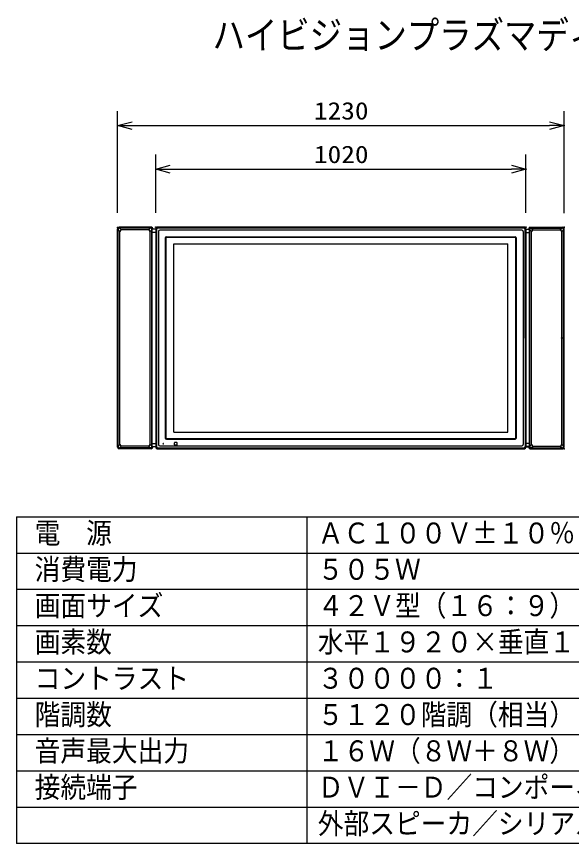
# Model space of a CAD drawing. Units: millimetres, scale not verified. Extents: x -63 to 63, y -57 to 57.
# Drawn here: x -62.5 to 13.9, y -56.5 to 57.4 of the extents above; entities that cross this region are included whole.
import ezdxf
from ezdxf.enums import TextEntityAlignment as Align

# ---------------------------------------------------------------- set-up
doc = ezdxf.new("R2010")
doc.units = ezdxf.units.MM
doc.header["$LTSCALE"] = 0.190236
doc.header["$PDMODE"] = 32
doc.header["$PDSIZE"] = 0.0951
for name, color, linetype in [('0-0_GAIKEI', 1, 'Continuous'), ('0-1_TOUROKU', 3, 'Continuous'), ('0-2_MOJI1', 2, 'Continuous'), ('0-3_WAKU', 1, 'Continuous')]:
    doc.layers.add(name, color=color, linetype=linetype)
doc.styles.add('ＭＳ ゴシック', font='')
doc.styles.get('ＭＳ ゴシック').set_extended_font_data('MS Gothic')

# ---------------------------------------------------------------- blocks, each defined once
blk = doc.blocks.new('_OPEN30')
at = {"layer": '0-2_MOJI1', "color": 7}
blk.add_line((0, 0), (-1, 0), dxfattribs=at)
blk.add_lwpolyline([(-1, 0.26795), (0, 0), (-1, -0.26795)], dxfattribs=at)

msp = doc.modelspace()

# ---------------------------------------------------------------- linework, layer by layer
at = {"layer": '0-0_GAIKEI', "color": 7}
for p, q in [((-48.5806, -1.931), (-48.5806, 28.1584)), ((-43.9123, 28.3638), (-48.3783, 28.3622)), ((-43.2483, 28.093), (-43.8003, 28.093)), ((-43.7362, 28.1655), (-43.7362, 28.093)), ((-43.3306, 28.1631), (-43.3306, -1.937)), ((7.4695, 28.3631), (-43.1306, 28.3631)), ((4.8585, 28.3631), (-43.1306, 28.3631)), ((4.8585, 28.3631), (7.4695, 28.3631)), ((7.5872, 28.093), (8.1392, 28.093)), ((7.6695, 28.1631), (7.6695, -1.937)), ((8.0751, 28.1655), (8.0751, 28.093)), ((8.2512, 28.3638), (12.7172, 28.3622)), ((12.9195, -1.931), (12.9195, 28.1584)), ((-43.9359, -2.1379), (-48.3783, -2.1349)), ((-43.8375, -1.8356), (-43.2294, -1.8356)), ((-43.7362, -1.9382), (-43.7362, -1.8656)), ((7.4695, -2.137), (-43.1306, -2.137)), ((-43.1306, -2.137), (7.4695, -2.137)), ((8.1764, -1.8356), (7.5683, -1.8356)), ((8.0751, -1.9382), (8.0751, -1.8656)), ((8.2748, -2.1379), (12.7172, -2.1349))]:
    msp.add_line(p, q, dxfattribs=at)
at = {"layer": '0-0_GAIKEI'}
for p, q in [((-48.5334, 28.0661), (-48.5334, -1.8388)), ((-48.4983, -1.8025), (-48.4983, 28.0298)), ((-48.4982, 28.0298), (-48.2646, 27.7952)), ((-48.3008, 28.2308), (-48.0646, 27.9952)), ((-44.0725, 28.2289), (-48.3008, 28.2308)), ((-44.0372, 28.264), (-48.3007, 28.2656)), ((-48.2646, -1.5678), (-48.2646, 27.7952)), ((-44.3063, 27.9951), (-48.0646, 27.9951)), ((-44.0724, 28.2289), (-44.3063, 27.9952)), ((-43.8726, 28.0291), (-44.1063, 27.7952)), ((-44.1063, -1.5678), (-44.1063, 27.7951)), ((-43.9359, 28.3652), (-44.0372, 28.264)), ((-43.8726, -1.8017), (-43.8726, 28.029)), ((-43.8376, -1.8442), (-43.8375, 28.0643)), ((-43.2294, 27.6351), (-43.8376, 27.6351)), ((-43.7362, 28.1655), (-43.8375, 28.0643)), ((-43.2245, 28.0569), (-43.2245, -1.8309)), ((-43.2245, 13.113), (-43.2245, 28.0569)), ((7.3634, 28.2569), (-43.0245, 28.2569)), ((-42.9456, 27.7781), (-42.9456, -1.552)), ((7.0845, 27.9781), (-42.7456, 27.9781)), ((7.2845, 27.7781), (7.2845, -1.552)), ((7.5634, 13.113), (7.5634, 28.0569)), ((7.5634, 28.0569), (7.5634, -1.8309)), ((7.5683, 27.6351), (8.1765, 27.6351)), ((8.0751, 28.1655), (8.1764, 28.0643)), ((8.1765, -1.8442), (8.1764, 28.0643)), ((8.2115, 28.0291), (8.4452, 27.7952)), ((8.2115, -1.8017), (8.2115, 28.029)), ((8.2748, 28.3652), (8.3761, 28.264)), ((8.3761, 28.264), (12.6396, 28.2656)), ((8.4113, 28.2289), (8.6452, 27.9952)), ((8.4114, 28.2289), (12.6397, 28.2308)), ((8.4452, -1.5678), (8.4452, 27.7951)), ((8.6452, 27.9951), (12.4035, 27.9951)), ((12.6397, 28.2308), (12.4035, 27.9952)), ((12.8371, 28.0298), (12.6035, 27.7952)), ((12.6035, -1.5678), (12.6035, 27.7952)), ((12.8372, -1.8025), (12.8372, 28.0298)), ((12.8723, 28.0661), (12.8723, -1.8388)), ((-42.0106, 26.8631), (-42.0106, -0.637)), ((-41.9369, 26.8631), (-41.9369, -0.637)), ((-41.8306, 27.0431), (6.1695, 27.0431)), ((6.1695, 26.9694), (-41.8306, 26.9694)), ((6.2758, -0.637), (6.2758, 26.8631)), ((6.3495, -0.637), (6.3495, 26.8631)), ((5.1695, 0.163), (5.1695, 26.0631)), ((-43.2245, 13.113), (-43.2245, -1.8309)), ((7.5634, 13.113), (7.5634, -1.8309)), ((-40.8306, 0.163), (5.1695, 0.163)), ((-41.8306, -0.7433), (6.1695, -0.7433)), ((-41.8306, -0.817), (6.1695, -0.817)), ((-48.2646, -1.5679), (-48.4982, -1.8025)), ((-44.0725, -2.0366), (-48.3339, -2.0385)), ((-48.0646, -1.7678), (-48.3009, -2.0035)), ((-44.0725, -2.0016), (-48.3008, -2.0035)), ((-44.3063, -1.7678), (-48.0646, -1.7678)), ((-44.0724, -2.0015), (-44.3063, -1.7678)), ((-44.1063, -1.5678), (-43.8726, -1.8017)), ((-43.8302, -1.4078), (-43.2294, -1.4078)), ((-43.8003, -1.8656), (-43.8003, -1.8356)), ((-43.2483, -1.8656), (-43.8003, -1.8656)), ((-43.0245, -2.0309), (7.3634, -2.0309)), ((-42.7456, -1.752), (7.0845, -1.752)), ((-42.3206, -1.502), (-42.3206, -1.422)), ((-42.2406, -1.422), (-42.3206, -1.422)), ((-42.2406, -1.502), (-42.3206, -1.502)), ((-42.2406, -1.502), (-42.2406, -1.422)), ((-40.7406, -1.612), (-40.7406, -1.312)), ((-40.4156, -1.287), (-40.7156, -1.287)), ((-40.4156, -1.637), (-40.7156, -1.637)), ((-40.3906, -1.612), (-40.3906, -1.312)), ((8.1691, -1.4078), (7.5683, -1.4078)), ((7.5872, -1.8656), (8.1392, -1.8656)), ((8.1392, -1.8656), (8.1392, -1.8356)), ((8.4452, -1.5678), (8.2115, -1.8017)), ((8.4113, -2.0015), (8.6452, -1.7678)), ((8.4114, -2.0016), (12.6397, -2.0035)), ((8.4114, -2.0366), (12.6727, -2.0385)), ((8.6452, -1.7678), (12.4035, -1.7678)), ((12.4035, -1.7678), (12.6398, -2.0035)), ((12.6035, -1.5679), (12.8371, -1.8025))]:
    msp.add_line(p, q, dxfattribs=at)
msp.add_lwpolyline([(-40.8306, 0.163), (-40.8306, 26.0631), (5.1695, 26.0631)], dxfattribs=at)
at = {"layer": '0-0_GAIKEI', "color": 7}
for centre, radius, start, end in [((-48.377, 28.1586), 0.2036, 90.35002, 180.0667), ((-43.9376, 28.1641), 0.2013, 0.39956, 82.78261), ((-43.1306, 28.1631), 0.2, 90, 180), ((-43.1306, 28.1631), 0.2, 90, 180), ((7.4695, 28.1631), 0.2, 0, 90), ((7.4695, 28.1631), 0.2, 0, 90), ((8.2764, 28.1641), 0.2013, 97.21739, 179.60044), ((12.7159, 28.1586), 0.2036, 359.9333, 89.64998), ((-48.377, -1.9313), 0.2036, 179.92742, 269.65586), ((-43.9374, -1.9368), 0.2011, 270.40863, 359.61588), ((-43.1306, -1.937), 0.2, 180, 270), ((-43.1306, -1.937), 0.2, 180, 270), ((7.4695, -1.937), 0.2, 270, 0), ((7.4695, -1.937), 0.2, 270, 0), ((8.2763, -1.9368), 0.2011, 180.38412, 269.59137), ((12.7159, -1.9313), 0.2036, 270.34414, 0.07258)]:
    msp.add_arc(centre, radius, start, end, dxfattribs=at)
at = {"layer": '0-0_GAIKEI'}
for centre, radius, start, end in [((-48.3314, 28.0658), 0.2021, 81.26924, 179.91553), ((-48.3111, 28.0434), 0.1876, 86.86068, 184.16453), ((-48.0365, 27.7671), 0.2298, 97.01428, 172.98226), ((-44.3269, 27.7746), 0.2215, 5.32896, 84.67748), ((-44.0603, 28.0412), 0.1881, 356.31311, 93.69048), ((-44.0365, 28.065), 0.199, 359.78746, 90.20904), ((-43.0245, 28.0569), 0.2, 90, 180), ((-42.7456, 27.7781), 0.2, 90, 180), ((7.0845, 27.7781), 0.2, 0, 90), ((7.3634, 28.0569), 0.2, 0, 90), ((8.3754, 28.065), 0.199, 89.79096, 180.21254), ((8.3992, 28.0412), 0.1881, 86.30952, 183.68689), ((8.6658, 27.7746), 0.2215, 95.32252, 174.67104), ((12.3754, 27.7671), 0.2298, 7.01774, 82.98572), ((12.6702, 28.0658), 0.2021, 0.08447, 98.73076), ((12.65, 28.0434), 0.1876, 355.83547, 93.13932), ((-41.8306, 26.8631), 0.18, 90, 180), ((-41.8306, 26.8631), 0.1063, 90, 180), ((6.1695, 26.8631), 0.18, 0, 90), ((6.1695, 26.8631), 0.1063, 0, 90), ((-41.8306, -0.637), 0.18, 180, 270), ((-41.8306, -0.637), 0.1063, 180, 270), ((6.1695, -0.637), 0.18, 270, 0), ((6.1695, -0.637), 0.1063, 270, 0), ((-48.3349, -1.84), 0.1985, 179.66152, 270.31045), ((-48.3111, -1.8161), 0.1877, 175.85263, 273.10702), ((-48.0365, -1.5398), 0.2298, 187.01659, 262.98341), ((-44.327, -1.5471), 0.2217, 275.33954, 354.6372), ((-44.0603, -1.8139), 0.1881, 266.27968, 3.69656), ((-44.0405, -1.836), 0.2031, 260.94555, 359.73496), ((-43.0245, -1.8309), 0.2, 180, 270), ((-42.7456, -1.552), 0.2, 180, 270), ((-40.7156, -1.312), 0.025, 90, 180), ((-40.7156, -1.612), 0.025, 180, 270), ((-40.4156, -1.312), 0.025, 0, 90), ((-40.4156, -1.612), 0.025, 270, 0), ((7.0845, -1.552), 0.2, 270, 0), ((7.3634, -1.8309), 0.2, 270, 0), ((8.3794, -1.836), 0.2031, 180.26504, 279.05445), ((8.3992, -1.8139), 0.1881, 176.30344, 273.72032), ((8.6659, -1.5471), 0.2217, 185.3628, 264.66046), ((12.3754, -1.5398), 0.2298, 277.01659, 352.98341), ((12.65, -1.8161), 0.1877, 266.89298, 4.14737), ((12.6738, -1.84), 0.1985, 269.68955, 0.33848)]:
    msp.add_arc(centre, radius, start, end, dxfattribs=at)
at = {"layer": '0-0_GAIKEI', "color": 7}
msp.add_point((12.5987, 13.113), dxfattribs=at)
at = {"layer": '0-1_TOUROKU'}
for p, q in [((-48.5806, 30.3384), (-48.5806, 44.3696)), ((12.9195, 30.3258), (12.9195, 44.3696)), ((-46.5806, 42.3696), (10.9195, 42.3696)), ((-43.3306, 30.3696), (-43.3306, 38.3696)), ((7.6695, 30.3696), (7.6695, 38.3696)), ((-41.3306, 36.3696), (5.6695, 36.3696))]:
    msp.add_line(p, q, dxfattribs=at)
at = {"layer": '0-2_MOJI1', "color": 7}
for p in [(12.9195, 42.3696), (7.6695, 36.3696), (-48.5806, 28.3384), (-43.3306, 28.3696), (7.6695, 28.3696), (12.9187, 28.3631), (12.9195, 28.3258), (12.9187, -2.137)]:
    msp.add_point(p, dxfattribs=at)
at = {"layer": '0-3_WAKU', "color": 4}
for p, q in [((-62.5001, -11.5), (-62.5001, -56.5001)), ((-62.5001, -11.5), (62.5001, -11.5)), ((-22.5, -11.5), (-22.5, -56.5001)), ((62.5001, -56.5001), (-62.5001, -56.5001))]:
    msp.add_line(p, q, dxfattribs=at)
at = {"layer": '0-3_WAKU'}
for p, q in [((-62.5001, -16.5), (62.5001, -16.5)), ((-62.5001, -21.5), (62.5001, -21.5)), ((-62.5001, -26.5), (62.5001, -26.5)), ((-62.5001, -31.5001), (62.5001, -31.5001)), ((-62.5001, -36.5001), (62.5001, -36.5001)), ((-62.5001, -41.5001), (62.5001, -41.5001)), ((-62.5001, -46.5001), (62.5001, -46.5001)), ((-62.5001, -51.5001), (62.5001, -51.5001))]:
    msp.add_line(p, q, dxfattribs=at)

# ---------------------------------------------------------------- block references
at = {"layer": '0-1_TOUROKU', "xscale": 2, "yscale": 2, "rotation": 180}
for p in [(-48.5806, 42.3696), (-43.3306, 36.3696)]:
    msp.add_blockref('_OPEN30', p, dxfattribs=at)
at = {"layer": '0-1_TOUROKU', "xscale": 2, "yscale": 2}
for p in [(12.9195, 42.3696), (7.6695, 36.3696)]:
    msp.add_blockref('_OPEN30', p, dxfattribs=at)

# ---------------------------------------------------------------- texts
at = {"layer": '0-1_TOUROKU', "style": 'ＭＳ ゴシック', "width": 1.15}
for s, p in [('1230', (-21.5379, 42.4792)), ('1020', (-21.5379, 36.4792))]:
    msp.add_text(s, height=2.406, dxfattribs=at).set_placement(p, align=Align.BOTTOM_LEFT)
at = {"layer": '0-2_MOJI1', "style": 'ＭＳ ゴシック'}
for s, height, width, p in [('ハイビジョンプラズマディスプレイスピーカ付', 3.848, 0.85, (-35.5001, 51.7599)), ('電  源', 2.887, 0.9, (-60.0001, -16.0551)), ('ＡＣ１００Ｖ±１０％\u3000５０Ｈｚ／６０Ｈｚ', 2.887, 0.9, (-21, -16.0551)), ('消費電力', 2.887, 0.9, (-60.0001, -21.0552)), ('５０５Ｗ', 2.887, 0.9, (-21, -21.0552)), ('画面サイズ', 2.887, 0.9, (-60.0001, -26.0552)), ('４２Ｖ型（１６：９）', 2.887, 0.9, (-21, -26.0552)), ('画素数', 2.887, 0.9, (-60.0001, -31.0552)), ('水平１９２０×垂直１０８０\u3000画素', 2.887, 0.9, (-21, -31.0552)), ('コントラスト', 2.887, 0.9, (-60.0001, -36.0552)), ('３００００：１', 2.887, 0.9, (-21, -36.0552)), ('階調数', 2.887, 0.9, (-60.0001, -41.0552)), ('５１２０階調（相当）', 2.887, 0.9, (-21, -41.0552)), ('音声最大出力', 2.887, 0.9, (-60.0001, -46.0552)), ('１６Ｗ（８Ｗ＋８Ｗ）', 2.887, 0.9, (-21, -46.0552)), ('接続端子', 2.887, 0.9, (-60.0001, -51.0552)), ('ＤＶＩ－Ｄ／コンポーネントビデオ／ＰＣ', 2.887, 0.9, (-21, -51.0552)), ('外部スピーカ／シリアル', 2.887, 0.9, (-21, -56.0552))]:
    msp.add_text(s, height=height, dxfattribs=dict(at, width=width)).set_placement(p, align=Align.BOTTOM_LEFT)

doc.saveas('drawing.dxf')
